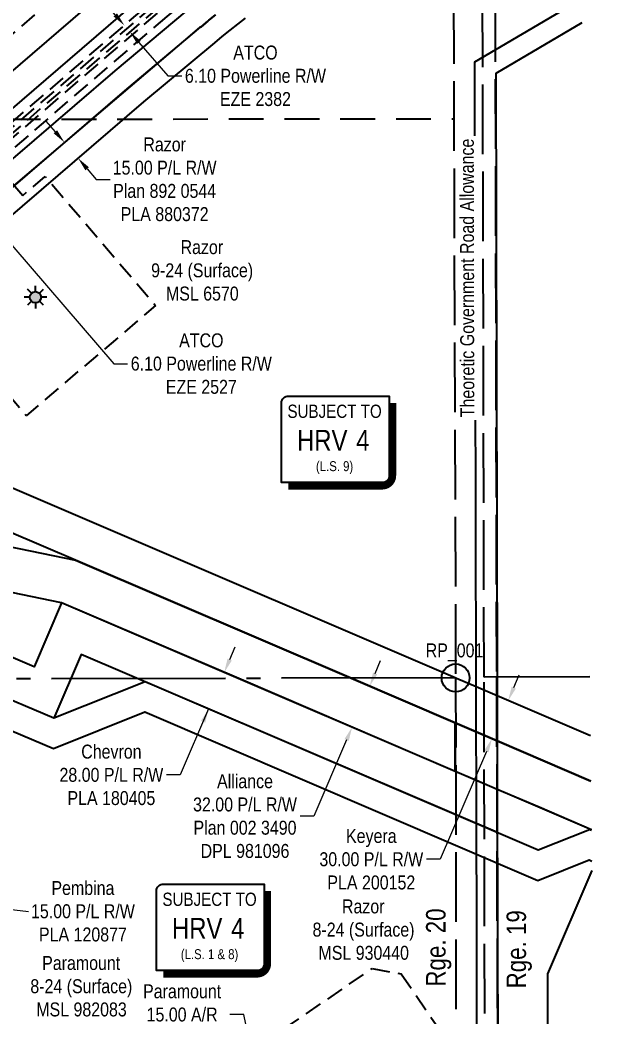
# Model space of a CAD drawing. Extents: x 504647 to 509765, y 6024664 to 6026410.
# Drawn here: x 509331 to 509750, y 6025310 to 6026025 of the extents above; entities that cross this region are included whole.
import ezdxf
from ezdxf.enums import TextEntityAlignment as Align

# ---------------------------------------------------------------- set-up
doc = ezdxf.new("R2010")
doc.units = 0
doc.header["$LTSCALE"] = 5
doc.header["$PDSIZE"] = 0.5
for name, pattern in [('foc-ACCESSROAD', [3.75, 2.5, -1.25]), ('foc-FLOWLINE', [3.75, 2.5, -1.25]), ('foc-LSD', [8, 5, -3]), ('foc-QUARTERLINE', [33, 25, -3, 2, -3]), ('foc-UNSURVEYED', [12.5, 10, -2.5])]:
    doc.linetypes.add(name, pattern=pattern)
doc.layers.get('Defpoints').update_dxf_attribs({"color": 9})
for name, color, linetype in [('35', 37, 'Continuous'), ('C-RW', 13, 'Continuous'), ('CG-NOTES', 7, 'Continuous'), ('CTW', 7, 'Continuous'), ('D-TXT', 6, 'Continuous'), ('F-AR', 190, 'foc-ACCESSROAD'), ('F-EZE', 190, 'foc-FLOWLINE'), ('F-RW', 190, 'Continuous'), ('F-WS', 190, 'foc-ACCESSROAD'), ('F-WS-S', 8, 'Continuous'), ('L-ROAD-T', 7, 'Continuous'), ('L-SECQ', 8, 'foc-QUARTERLINE'), ('L-SECTION-LSD', 7, 'foc-LSD'), ('L-USEC', 7, 'foc-UNSURVEYED')]:
    doc.layers.add(name, color=color, linetype=linetype)
for name, color, linetype, lineweight in [('F-AR-T', 190, 'Continuous', 9), ('F-EZE-T', 190, 'Continuous', 9), ('F-RW-T', 190, 'Continuous', 9)]:
    doc.layers.add(name, color=color, linetype=linetype, lineweight=lineweight)
doc.styles.add('80', font='ARIALN.TTF', dxfattribs={"height": 10})
doc.styles.add('80CG', font='ARIALN.TTF', dxfattribs={"height": 10})
doc.styles.add('80L', font='ARIALN.TTF', dxfattribs={"height": 10})
doc.styles.add('HRV', font='ARIALN.TTF', dxfattribs={"height": 3})
doc.dimstyles.new('Compass 5 000', dxfattribs={"dimscale": 5, "dimtxt": 9, "dimasz": 2, "dimexe": 0.2, "dimexo": 0.0625, "dimgap": 0.5, "dimtad": 0, "dimtih": 1, "dimtoh": 1, "dimzin": 0, "dimdsep": 46, "dimtxsty": '80CG', "dimcen": 0.1, "dimse1": 1, "dimse2": 1, "dimclrd": 256, "dimclrt": 256, "dimaunit": 1, "dimadec": 4, "dimazin": 0, "dimtfac": 0.06, "dimtofl": 0, "dimtmove": 0, "dimatfit": 1, "dimfxl": 0.2, "dimtolj": 1, "dimtzin": 0, "dimlwd": -1, "dimarcsym": 0})

# ---------------------------------------------------------------- blocks, each defined once
blk = doc.blocks.new('HRV')
blk.add_lwpolyline([(-35.14, 31.6), (37.21, 31.6), (37.21, -25.54, -0.414214), (32.21, -30.54), (-40.14, -30.54), (-40.14, 26.6, -0.414214)], format="xyb", close=True)
at = {"const_width": 5, "flags": 128}
blk.add_lwpolyline([(-35.14, -33.04), (32.21, -33.04, 0.414214), (39.71, -25.54), (39.71, 26.6)], format="xyb", dxfattribs=at)
at = {"style": '80L'}
blk.add_text('SUBJECT TO', height=9.5, dxfattribs=at).set_placement((-2.01, 13.06), align=Align.BOTTOM_CENTER)
blk.add_attdef('(N.W.1/4 00)', text='', height=7.12, dxfattribs=at).set_placement((-2.01, -24.45), align=Align.BOTTOM_CENTER)
at = {"layer": 'CTW', "color": 3, "style": 'HRV'}
blk.add_text('HRV', height=15, dxfattribs=at).set_placement((-10.88, -0.18), align=Align.MIDDLE_CENTER)
blk.add_attdef('0', text='', height=15, dxfattribs=at).set_placement((18.28, -0.18), align=Align.MIDDLE_CENTER)
blk = doc.blocks.new('*D418')
at = {"layer": 'Defpoints', "color": 0, "transparency": 16777216}
for p in [(509425.89, 6025274.78), (509499.28, 6025274.26), (509428.85, 6025260.07)]:
    blk.add_point(p, dxfattribs=at)
at = {"layer": 'F-AR-T', "transparency": 16777216}
for p, q in [((509491.78, 6025311.46), (509481.78, 6025311.46)), ((509494.34, 6025298.76), (509491.78, 6025311.46)), ((509501.25, 6025264.46), (509503.23, 6025254.65))]:
    blk.add_line(p, q, dxfattribs=at)
for points in [[(509495.98, 6025299.09), (509492.71, 6025298.43), (509496.32, 6025288.96)], [(509502.89, 6025264.78), (509499.62, 6025264.13), (509499.28, 6025274.26)]]:
    blk.add_solid(points, dxfattribs=at)
at = {"layer": 'F-AR-T', "transparency": 16777216, "insert": (509447.47, 6025311.46), "char_height": 10, "attachment_point": 5, "style": '80CG'}
blk.add_mtext('\\A1;Paramount\\P15.00 A/R\\PLOC 981548', dxfattribs=at)
blk = doc.blocks.new('*D425')
at = {"layer": 'Defpoints', "color": 0, "transparency": 16777216}
for p in [(509410.02, 6026016.34), (508967.28, 6025643.31), (508971.25, 6025638.7)]:
    blk.add_point(p, dxfattribs=at)
at = {"layer": 'F-EZE-T', "transparency": 16777216}
for p, q in [((509399.53, 6026028.53), (509393, 6026036.11)), ((509416.54, 6026008.76), (509437.21, 6025984.74)), ((509437.21, 6025984.74), (509447.21, 6025984.74))]:
    blk.add_line(p, q, dxfattribs=at)
for points in [[(509400.79, 6026029.61), (509398.26, 6026027.44), (509406.05, 6026020.95)], [(509417.8, 6026009.85), (509415.28, 6026007.67), (509410.02, 6026016.34)]]:
    blk.add_solid(points, dxfattribs=at)
at = {"layer": 'F-EZE-T', "transparency": 16777216, "insert": (509500.07, 6025984.74), "char_height": 10, "attachment_point": 5, "style": '80CG'}
blk.add_mtext('\\A1;ATCO\\P6.10 Powerline R/W\\PEZE 2382', dxfattribs=at)
blk = doc.blocks.new('*D427')
at = {"layer": 'Defpoints', "color": 0, "transparency": 16777216}
for p in [(509291.4, 6025902.63), (508960.37, 6025625.75), (508964.34, 6025621.14)]:
    blk.add_point(p, dxfattribs=at)
at = {"layer": 'F-EZE-T', "transparency": 16777216}
for p, q in [((509280.9, 6025914.83), (509274.38, 6025922.41)), ((509297.92, 6025895.05), (509398.39, 6025778.32)), ((509398.39, 6025778.32), (509408.39, 6025778.32))]:
    blk.add_line(p, q, dxfattribs=at)
for points in [[(509282.16, 6025915.91), (509279.64, 6025913.74), (509287.42, 6025907.25)], [(509299.19, 6025896.14), (509296.66, 6025893.96), (509291.4, 6025902.63)]]:
    blk.add_solid(points, dxfattribs=at)
at = {"layer": 'F-EZE-T', "transparency": 16777216, "insert": (509461.25, 6025778.32), "char_height": 10, "attachment_point": 5, "style": '80CG', "bg_fill": 3, "box_fill_scale": 1.1, "bg_fill_color": 256, "bg_fill_true_color": 13158600, "bg_fill_transparency": 0}
blk.add_mtext('\\A1;ATCO\\P6.10 Powerline R/W\\PEZE 2527', dxfattribs=at)
blk = doc.blocks.new('*D429')
at = {"layer": 'Defpoints', "color": 0, "transparency": 16777216}
for p in [(509554.37, 6025558.82), (509541.79, 6025529.46), (509569.42, 6025517.62)]:
    blk.add_point(p, dxfattribs=at)
at = {"layer": 'F-RW-T', "transparency": 16777216}
for p, q in [((509585.93, 6025556.18), (509589.87, 6025565.37)), ((509565.48, 6025508.43), (509542.06, 6025453.78)), ((509542.06, 6025453.78), (509532.06, 6025453.78))]:
    blk.add_line(p, q, dxfattribs=at)
for points in [[(509584.4, 6025556.83), (509587.46, 6025555.52), (509581.99, 6025546.98)], [(509563.95, 6025509.09), (509567.01, 6025507.78), (509569.42, 6025517.62)]]:
    blk.add_solid(points, dxfattribs=at)
at = {"layer": 'F-RW-T', "transparency": 16777216, "insert": (509492.59, 6025453.78), "char_height": 10, "attachment_point": 5, "style": '80CG'}
blk.add_mtext('\\A1;Alliance\\P32.00 P/L R/W\\PPlan 002 3490\\PDPL 981096', dxfattribs=at)
blk = doc.blocks.new('*D430')
at = {"layer": 'Defpoints', "color": 0, "transparency": 16777216}
for p in [(509628.08, 6025559.63), (509616.37, 6025532.28), (509669.73, 6025509.44)]:
    blk.add_point(p, dxfattribs=at)
at = {"layer": 'F-RW-T', "transparency": 16777216}
for p, q in [((509685.37, 6025545.98), (509689.31, 6025555.17)), ((509665.79, 6025500.24), (509632.66, 6025422.84)), ((509632.66, 6025422.84), (509622.66, 6025422.84))]:
    blk.add_line(p, q, dxfattribs=at)
for points in [[(509683.84, 6025546.64), (509686.91, 6025545.33), (509681.44, 6025536.79)], [(509664.26, 6025500.9), (509667.33, 6025499.59), (509669.73, 6025509.44)]]:
    blk.add_solid(points, dxfattribs=at)
at = {"layer": 'F-RW-T', "transparency": 16777216, "insert": (509583.19, 6025422.84), "char_height": 10, "attachment_point": 5, "style": '80CG'}
blk.add_mtext('\\A1;Keyera\\P30.00 P/L R/W\\PPLA 200152', dxfattribs=at)
blk = doc.blocks.new('*D442')
at = {"layer": 'Defpoints', "color": 0, "transparency": 16777216}
for p in [(509108.09, 6025411.71), (509087.43, 6025362.81), (509102.31, 6025361.11)]:
    blk.add_point(p, dxfattribs=at)
at = {"layer": 'F-RW-T', "transparency": 16777216}
for p, q in [((509083.27, 6025414.55), (509073.34, 6025415.68)), ((509118.03, 6025410.57), (509337.24, 6025385.53))]:
    blk.add_line(p, q, dxfattribs=at)
for points in [[(509083.46, 6025416.2), (509083.08, 6025412.89), (509093.21, 6025413.41)], [(509118.22, 6025412.23), (509117.84, 6025408.92), (509108.09, 6025411.71)]]:
    blk.add_solid(points, dxfattribs=at)
at = {"layer": 'F-RW-T', "transparency": 16777216, "insert": (509376.32, 6025385.53), "char_height": 10, "attachment_point": 5, "style": '80CG'}
blk.add_mtext('\\A1;Pembina\\P15.00 P/L R/W\\PPLA 120877', dxfattribs=at)
blk = doc.blocks.new('*D449')
at = {"layer": 'Defpoints', "color": 0, "transparency": 16777216}
for p in [(509364.07, 6025937.94), (509372.82, 6025925.7), (509373.83, 6025926.57)]:
    blk.add_point(p, dxfattribs=at)
at = {"layer": 'F-RW-T', "transparency": 16777216}
for p, q in [((509356.54, 6025944.66), (509350.03, 6025952.25)), ((509379.33, 6025918.12), (509385.85, 6025910.53)), ((509385.85, 6025910.53), (509395.85, 6025910.53))]:
    blk.add_line(p, q, dxfattribs=at)
for points in [[(509357.81, 6025945.74), (509355.28, 6025943.57), (509363.06, 6025937.07)], [(509380.6, 6025919.2), (509378.07, 6025917.03), (509372.82, 6025925.7)]]:
    blk.add_solid(points, dxfattribs=at)
at = {"layer": 'F-RW-T', "transparency": 16777216, "insert": (509434.94, 6025910.53), "char_height": 10, "attachment_point": 5, "style": '80CG', "bg_fill": 3, "box_fill_scale": 1.1, "bg_fill_color": 256, "bg_fill_true_color": 13158600, "bg_fill_transparency": 0}
blk.add_mtext('\\A1;Razor\\P15.00 P/L R/W\\PPlan 892 0544\\PPLA 880372', dxfattribs=at)
blk = doc.blocks.new('GAS')
h = blk.add_hatch(color=255)
h.dxf.hatch_style = 1
edge = h.paths.add_edge_path()
edge.add_arc((0, 0), 0.9, 0, 360)
for p, q in [((0, 0.81), (0, 1.62)), ((-0.81, 0), (-1.62, 0)), ((-0.57, 0.57), (-1.14, 1.14)), ((0.57, 0.57), (1.14, 1.14)), ((1.62, 0), (0.81, 0)), ((-0.57, -0.57), (-1.14, -1.14)), ((0, -0.81), (0, -1.62)), ((1.14, -1.14), (0.57, -0.57))]:
    blk.add_line(p, q)
blk.add_circle((0, 0), 0.8)

msp = doc.modelspace()

# ---------------------------------------------------------------- linework, layer by layer
at = {"layer": '35', "color": 3}
msp.add_circle((509643.668, 6025552.93), 10, dxfattribs=at)
at = {"layer": 'C-RW', "flags": 128}
for points in [[(508741.367, 6025821.059), (508839.039, 6025778.474), (508864.982, 6025712.606), (509093.346, 6025613.296), (509355.264, 6025502.378), (509420.689, 6025528.56), (509702.715, 6025407.747), (509739.465, 6025422.454), (509741.457, 6025421.601)], [(509741.189, 6025443.462), (509739.725, 6025444.089), (509702.975, 6025429.382), (509420.949, 6025550.195), (509355.48, 6025523.995), (509112.443, 6025626.917)]]:
    msp.add_lwpolyline(points, dxfattribs=at)
at = {"layer": 'F-AR'}
for points in [[(508742.149, 6025512.019), (508764.554, 6025531.259), (508776.21, 6025541.267), (508785.089, 6025530.922), (508789.032, 6025526.332), (508812.107, 6025546.193), (508808.325, 6025550.6), (508804.062, 6025555.564), (508799.093, 6025561.353), (508827.047, 6025585.414), (508841.875, 6025598.178), (508902.074, 6025649.988), (508948.724, 6025690.14), (509394.276, 6026073.612), (509418.514, 6026093.752), (509445.197, 6026114.301), (509472.624, 6026133.846), (509529.557, 6026169.817), (509641.786, 6026234.705), (509671.893, 6026252.111), (509730.857, 6026286.202)], [(509731.564, 6026228.499), (509672.015, 6026194.167), (509641.909, 6026176.809), (509554.226, 6026125.819), (509527.172, 6026109.385), (509500.743, 6026091.965), (509474.976, 6026073.581), (509426.479, 6026034.757), (509000.367, 6025668.027), (508864.103, 6025550.752), (508842.004, 6025531.733), (508798.748, 6025494.498), (508791.819, 6025488.535), (508749.83, 6025452.392), (508742.277, 6025445.891)]]:
    msp.add_lwpolyline(points, dxfattribs=at)
at = {"layer": 'F-EZE'}
for points in [[(508742.292, 6025438.055), (508743.906, 6025439.439), (508795.698, 6025484.019), (508802.627, 6025489.984), (508842.02, 6025523.892), (508873.255, 6025550.777), (509006.451, 6025665.417), (509036.642, 6025691.402), (509432.701, 6026032.297), (509456.935, 6026052.297), (509482.369, 6026071.732), (509508.513, 6026090.2), (509562.784, 6026124.136), (509641.923, 6026170.053), (509672.029, 6026187.522), (509731.643, 6026222.109)], [(509731.728, 6026215.116), (509672.044, 6026180.486), (509641.938, 6026163.017), (509565.828, 6026118.856), (509538.569, 6026102.514), (509511.941, 6026085.161), (509485.981, 6026066.823), (509436.402, 6026027.446), (509042.881, 6025688.731), (509012.69, 6025662.746), (508882.626, 6025550.801), (508842.035, 6025515.865), (508806.598, 6025485.362), (508799.672, 6025479.4), (508793.307, 6025473.92), (508778.943, 6025461.556), (508746.581, 6025433.703), (508742.308, 6025430.024)], [(508742.27, 6025449.64), (508758.422, 6025463.543), (508841.997, 6025535.481), (508859.726, 6025550.741), (508997.449, 6025669.274), (509427.357, 6026039.293)], [(509430.958, 6026034.383), (509033.864, 6025692.594), (509003.674, 6025666.608), (508869.077, 6025550.765), (508842.012, 6025527.471), (508800.856, 6025492.045), (508793.927, 6025486.08), (508742.713, 6025441.998), (508742.285, 6025441.629)]]:
    msp.add_lwpolyline(points, dxfattribs=at)
at = {"layer": 'F-RW'}
for points in [[(508742.199, 6025486.028), (508766.835, 6025507.231), (508789.03, 6025526.335), (508812.104, 6025546.197), (508817.246, 6025550.625), (508841.927, 6025571.897), (508969.176, 6025681.383), (509407.131, 6026058.32), (509431.059, 6026078.204), (509457.216, 6026098.346), (509484.104, 6026117.502), (509511.684, 6026135.644), (509539.921, 6026152.748), (509626.69, 6026203.207), (509641.834, 6026211.947), (509671.941, 6026229.322), (509731.135, 6026263.483)], [(509731.418, 6026240.422), (509671.99, 6026206.126), (509641.884, 6026188.751), (509636.744, 6026185.785), (509550.019, 6026135.353), (509522.421, 6026118.635), (509495.463, 6026100.902), (509469.183, 6026082.179), (509443.617, 6026062.492), (509420.365, 6026043.168), (508989.767, 6025672.566), (508848.178, 6025550.71), (508841.978, 6025545.375), (508781.09, 6025492.964), (508742.251, 6025459.532)], [(509660.175, 6024701.352), (509660.074, 6024749.174), (509659.668, 6024941.703), (509659.653, 6024949.2), (509659.646, 6024952.199), (509659.621, 6024964.199), (509659.61, 6024969.193), (509659.599, 6024974.187), (509659.578, 6024984.229), (509658.605, 6025472.991), (509658.586, 6025479.424), (509658.487, 6025514.239), (509658.377, 6025552.925), (509657.448, 6025994.918), (509672.417, 6026003.756), (509733.875, 6026040.037)], [(509734.087, 6026022.751), (509672.454, 6025986.367), (509673.369, 6025552.972), (509673.464, 6025507.818), (509673.538, 6025473.02), (509674.57, 6024984.212), (509674.591, 6024974.224), (509674.601, 6024969.232), (509674.612, 6024964.236), (509674.637, 6024952.237), (509674.644, 6024949.238), (509674.659, 6024941.741), (509675.066, 6024749.222), (509675.167, 6024701.352)], [(509740.753, 6025478.968), (509673.464, 6025507.818), (509658.487, 6025514.239), (509643.294, 6025520.753), (509568.74, 6025552.667), (509370.937, 6025637.351), (509252.696, 6025687.922), (509104.691, 6025836.677), (509063.303, 6025854.442), (509043.272, 6025863.039), (509033.202, 6025867.362), (509027.275, 6025869.907), (509014.73, 6025875.291), (508993.811, 6025884.271), (508979.661, 6025890.345), (508970.757, 6025894.167), (508841.316, 6025886.718), (508798.866, 6025884.275), (508741.367, 6025909.398)], [(509088.38, 6025724.777), (509128.818, 6025687.756), (509140.444, 6025684.879), (509157.204, 6025681.45), (509178.14, 6025677.14), (509193.128, 6025674.046), (509370.937, 6025637.351), (509568.74, 6025552.667), (509643.294, 6025520.753), (509643.368, 6025485.943), (509488.144, 6025552.443), (509360.941, 6025606.896), (509189.626, 6025642.129), (509174.542, 6025645.194), (509153.304, 6025649.43), (509136.678, 6025652.751), (509122.114, 6025656.299), (509114.062, 6025658.262), (509088.675, 6025681.112), (508984.444, 6025768.573), (508969.862, 6025774.928), (508938.42, 6025788.633), (508841.425, 6025830.91), (508741.367, 6025874.567)], [(509741.182, 6025444.01), (509360.941, 6025606.896), (509341.273, 6025560.985), (508918.129, 6025742.15), (508938.42, 6025788.633), (508841.425, 6025830.91), (508741.367, 6025874.567)], [(509269.833, 6025713.186), (509382.736, 6025664.907), (509643.226, 6025553.131), (509644.406, 6025552.88), (509658.394, 6025546.882), (509673.395, 6025540.45), (509740.352, 6025511.741)], [(509741.182, 6025444.017), (509703.552, 6025460.162), (509673.538, 6025473.02), (509658.587, 6025479.432), (509643.368, 6025485.943), (509643.294, 6025520.753), (509658.487, 6025514.239), (509673.464, 6025507.818), (509740.753, 6025478.969)], [(509749.795, 6024741.461), (509705.05, 6024741.551), (509704.628, 6024941.352), (509710.622, 6024941.327), (509709.778, 6025340.787), (509741.54, 6025414.818)]]:
    msp.add_lwpolyline(points, dxfattribs=at)
at = {"layer": 'F-RW', "flags": 128}
for points in [[(509080.929, 6025714.875), (509399.542, 6025988.467), (509451.147, 6026031.599), (509456.739, 6026036.193), (509462.371, 6026040.737), (509473.751, 6026049.681), (509479.499, 6026054.08), (509485.284, 6026058.428), (509491.106, 6026062.727), (509496.964, 6026066.976), (509502.859, 6026071.174), (509508.79, 6026075.321), (509514.757, 6026079.417), (509520.758, 6026083.462), (509526.794, 6026087.454), (509532.864, 6026091.396), (509538.967, 6026095.284), (509545.104, 6026099.12), (509551.274, 6026102.903), (509557.476, 6026106.633), (509563.71, 6026110.31), (509641.953, 6026155.714), (509672.06, 6026173.003), (509731.821, 6026207.577)], [(509492.733, 6026026.174), (509487.14, 6026021.824), (509481.586, 6026017.425), (509476.07, 6026012.978), (509470.593, 6026008.483), (509419.848, 6025966.087), (509086.643, 6025679.966), (508872.972, 6025496.488), (508742.396, 6025384.363)], [(509081.25, 6025695.085), (509318.693, 6025898.976), (509455.088, 6026015.05), (509455.498, 6026015.394), (509460.5, 6026019.578), (509461.036, 6026020.021), (509465.95, 6026024.059), (509466.613, 6026024.597), (509471.438, 6026028.494)], [(509471.438, 6026028.494), (509466.613, 6026024.597), (509465.95, 6026024.059), (509461.036, 6026020.021), (509460.5, 6026019.578), (509407.841, 6025975.527), (509107.964, 6025718.024)]]:
    msp.add_lwpolyline(points, dxfattribs=at)
at = {"layer": 'F-RW-T'}
for p, q in [((509481.607, 6025566.079), (509485.542, 6025575.267)), ((509466.455, 6025530.701), (509446.181, 6025483.364)), ((509446.181, 6025483.364), (509436.187, 6025483.364))]:
    msp.add_line(p, q, dxfattribs=at)
for points in [[(509480.076, 6025566.735), (509483.138, 6025565.424), (509477.672, 6025556.892)], [(509460.99, 6025522.169), (509464.052, 6025520.858), (509466.456, 6025530.701)]]:
    msp.add_solid(points, dxfattribs=at)
at = {"layer": 'F-WS', "flags": 128}
msp.add_lwpolyline([(509327.368, 6025905.549), (509333.098, 6025898.837), (509349.311, 6025912.67), (509353.271, 6025908.03), (509428.37, 6025820.035), (509335.725, 6025740.984), (509266.556, 6025822.031), (509260.823, 6025828.748), (509256.667, 6025833.619), (509309.937, 6025879.074), (509304.256, 6025885.728), (509294.374, 6025897.308), (509290.488, 6025901.86), (509286.532, 6025906.497), (509284.768, 6025908.564), (509282.669, 6025911.017), (509305.745, 6025930.881), (509307.844, 6025928.426), (509309.611, 6025926.358), (509313.564, 6025921.723), (509317.485, 6025917.129), (509327.368, 6025905.549)], close=True, dxfattribs=at)
at = {"layer": 'F-WS'}
msp.add_lwpolyline([(509625.949, 6025234.017), (509624.709, 6024984.296), (509624.659, 6024974.28), (509624.634, 6024969.207), (509622.182, 6024969.212), (509604.64, 6024969.254), (509604.666, 6024974.368), (509604.715, 6024984.356), (509605.887, 6025220.25), (509595.864, 6025213.373), (509570.574, 6025196.02), (509514.751, 6025277.375), (509505.528, 6025290.815), (509583.838, 6025344.547), (509604.685, 6025340.666), (509643.795, 6025283.671), (509652.762, 6025270.601), (509648.882, 6025249.752), (509643.874, 6025246.316), (509634.022, 6025239.556), (509625.949, 6025234.017)], close=True, dxfattribs=at)
at = {"layer": 'L-SECQ'}
for p, q in [((509643.668, 6025552.93), (508841.742, 6025551.287)), ((509739.835, 6025553.836), (509664.071, 6025553.596))]:
    msp.add_line(p, q, dxfattribs=at)
at = {"layer": 'L-SECTION-LSD', "flags": 128}
msp.add_lwpolyline([(508840.967, 6025953.192), (509641.987, 6025954.025)], dxfattribs=at)
at = {"layer": 'L-USEC'}
for p, q in [((509641.142, 6026355.93), (509643.668, 6025552.93)), ((509664.071, 6025553.596), (509662.379, 6026357.406)), ((509671.286, 6026357.434), (509672.978, 6025553.624)), ((509643.668, 6025552.93), (509644.524, 6024748.309)), ((509665.762, 6024749.785), (509664.071, 6025553.596)), ((509672.978, 6025553.624), (509674.669, 6024749.814))]:
    msp.add_line(p, q, dxfattribs=at)

# ---------------------------------------------------------------- block references
at = {"layer": 'CG-NOTES', "xscale": 0.9989303661822149, "yscale": 0.9989303661822149, "zscale": 0.9989303661822149}
for p, values in [((509558.857, 6025723.561), {'(N.W.1/4 00)': '(L.S. 9)', '0': '4'}), ((509469.165, 6025373.545), {'(N.W.1/4 00)': '(L.S. 1 & 8)', '0': '4'})]:
    msp.add_blockref('HRV', p, dxfattribs=at).add_auto_attribs(values)

# ---------------------------------------------------------------- texts
at = {"layer": '35', "color": 3, "style": '80'}
msp.add_attdef('RP_001', (509622.194, 6025567.689), 'RP', height=10, dxfattribs=at)
at = {"layer": 'D-TXT', "color": 3, "char_height": 13.985, "attachment_point": 1, "rotation": 90, "style": '80L'}
for s, width, heights, insert in [('Rge. 20', 73.75526, [0], (509622.448, 6025331.524)), ('Rge. 19', 63.86109, [18.173], (509680.174, 6025330.264))]:
    msp.add_mtext_dynamic_manual_height_columns(s, width=width, gutter_width=47.5, heights=heights, dxfattribs=dict(at, insert=insert))
at = {"layer": 'F-RW-T', "insert": (509396.736, 6025483.364), "char_height": 9.99465, "attachment_point": 5, "style": '80CG'}
msp.add_mtext('\\A1;Chevron\\P28.00 P/L R/W\\PPLA 180405', dxfattribs=at)
at = {"layer": 'F-RW-T', "char_height": 9.9893, "attachment_point": 1, "style": '80L'}
for s, width, insert in [('\\pi38.295;Razor \\P\\pi17.199;8-24 (Surface)\\P\\pi21.454;MSL 930440', 106.388, (509523.847, 6025394.074)), ('\\pi8.7776;Paramount \\P\\pi0.2976;8-24 (Surface)\\P\\pi4.5427;MSL 982083', 72.58495, (509338.316, 6025353.476))]:
    msp.add_mtext_dynamic_manual_height_columns(s, width=width, gutter_width=50, heights=[0], dxfattribs=dict(at, insert=insert))

# ---------------------------------------------------------------- dimensions: what is measured, and where the dimension line sits
at = {"layer": 'F-AR-T'}
dim = msp.add_linear_dim(base=(509499.277, 6025274.258), p1=(509425.888, 6025274.775), p2=(509428.848, 6025260.075), angle=281.386592, text='Paramount\\P15.00 A/R\\PLOC 981548', dimstyle='Compass 5 000', dxfattribs=at)
dim.commit()
dim.dimension.update_dxf_attribs({"geometry": '*D418', "text_midpoint": (509447.47, 6025311.464), "dimtype": 161})
at = {"layer": 'F-EZE-T'}
dim = msp.add_linear_dim(base=(509410.018, 6026016.338), p1=(508967.279, 6025643.308), p2=(508971.246, 6025638.699), angle=310.717637, text='ATCO\\P6.10 Powerline R/W\\PEZE 2382', dimstyle='Compass 5 000', dxfattribs=at)
dim.commit()
dim.dimension.update_dxf_attribs({"geometry": '*D425', "text_midpoint": (509500.072, 6025984.739), "dimtype": 161})
at = {"layer": 'F-RW-T'}
for base, p1, p2, angle, text, picture, middle in [((509569.417, 6025517.625), (509554.368, 6025558.821), (509541.79, 6025529.46), 246.809212, 'Alliance\\P32.00 P/L R/W\\PPlan 002 3490\\PDPL 981096', '*D429', (509492.594, 6025453.78)), ((509669.729, 6025509.436), (509628.083, 6025559.629), (509616.374, 6025532.277), 246.825406, 'Keyera\\P30.00 P/L R/W\\PPLA 200152', '*D430', (509583.189, 6025422.842))]:
    dim = msp.add_linear_dim(base=base, p1=p1, p2=p2, angle=angle, text=text, dimstyle='Compass 5 000', dxfattribs=at)
    dim.commit()
    dim.dimension.update_dxf_attribs({"geometry": picture, "text_midpoint": middle, "dimtype": 161})
dim = msp.add_linear_dim(base=(509108.095, 6025411.709), p1=(509087.427, 6025362.814), p2=(509102.314, 6025361.113), angle=353.481813, text='Pembina\\P15.00 P/L R/W\\PPLA 120877', dimstyle='Compass 5 000', override={"dimtfillclr": 256}, dxfattribs=at)
dim.commit()
dim.dimension.update_dxf_attribs({"geometry": '*D442', "text_midpoint": (509376.324, 6025385.528), "dimtype": 161})

# ---------------------------------------------------------------- next in the draw order: texts
at = {"layer": 'L-ROAD-T', "insert": (509646.889, 6025839.785), "char_height": 9.99465, "width": 199.83847, "attachment_point": 2, "rotation": 90.12056, "style": '80L', "bg_fill": 3, "box_fill_scale": 1.2, "bg_fill_color": 256, "bg_fill_transparency": 0}
msp.add_mtext('Theoretic Government Road Allowance', dxfattribs=at)

# ---------------------------------------------------------------- next in the draw order: linework, layer by layer
at = {"layer": 'F-RW'}
msp.add_lwpolyline([(509750.144, 6024713.005), (509675.14, 6024713.859), (509675.067, 6024748.647), (509674.662, 6024940.634), (509674.645, 6024948.377), (509674.64, 6024950.919), (509674.613, 6024963.759), (509674.603, 6024968.379), (509674.592, 6024973.769), (509674.571, 6024983.763), (509673.603, 6025441.964), (509375.114, 6025569.83), (509355.48, 6025523.995), (509112.443, 6025626.917), (508880.546, 6025727.635), (508900.531, 6025773.471), (508741.367, 6025842.865)], dxfattribs=at)

# ---------------------------------------------------------------- next in the draw order: dimensions: what is measured, and where the dimension line sits
at = {"layer": 'F-EZE-T'}
dim = msp.add_linear_dim(base=(509291.4, 6025902.629), p1=(508960.369, 6025625.755), p2=(508964.345, 6025621.136), angle=310.71822, text='ATCO\\P6.10 Powerline R/W\\PEZE 2527', dimstyle='Compass 5 000', override={"dimtfill": 1}, dxfattribs=at)
dim.commit()
dim.dimension.update_dxf_attribs({"geometry": '*D427', "text_midpoint": (509461.249, 6025778.32), "dimtype": 161})

# ---------------------------------------------------------------- next in the draw order: texts
at = {"layer": 'F-RW-T', "insert": (509408.072, 6025866.928), "char_height": 9.9893, "attachment_point": 1, "style": '80L'}
msp.add_mtext_dynamic_manual_height_columns('\\pi38.295;Razor \\P\\pi17.199;9-24 (Surface)\\P\\pi27.819;MSL 6570', width=106.388, gutter_width=50, heights=[0], dxfattribs=at)

# ---------------------------------------------------------------- next in the draw order: dimensions: what is measured, and where the dimension line sits
at = {"layer": 'F-RW-T'}
dim = msp.add_linear_dim(base=(509372.82, 6025925.704), p1=(509364.069, 6025937.94), p2=(509373.831, 6025926.572), angle=310.652505, text='Razor\\P15.00 P/L R/W\\PPlan 892 0544\\PPLA 880372', dimstyle='Compass 5 000', override={"dimtfill": 1}, dxfattribs=at)
dim.commit()
dim.dimension.update_dxf_attribs({"geometry": '*D449', "text_midpoint": (509434.935, 6025910.531), "dimtype": 161})

# ---------------------------------------------------------------- next in the draw order: block references
at = {"layer": 'F-WS-S', "xscale": 4.997325200000013, "yscale": 4.997325200000013, "zscale": 9.994650400000156}
msp.add_blockref('GAS', (509342.254, 6025826.008), dxfattribs=at)

doc.saveas('drawing.dxf')
